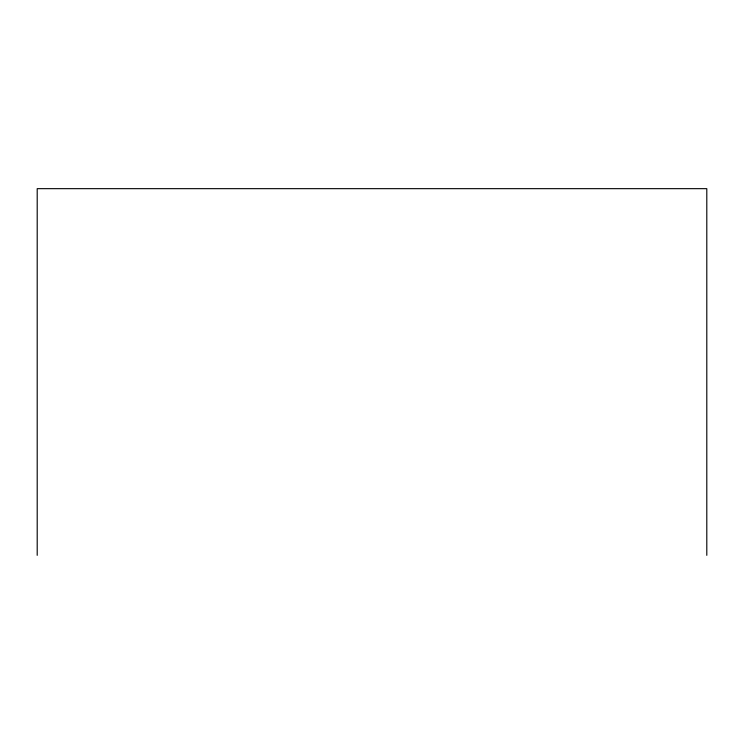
<?xml version="1.0" encoding="UTF-8"?>
<svg xmlns="http://www.w3.org/2000/svg" width="744" height="744" viewBox="0 0 744 744"><rect width="100%" height="100%" fill="white"/><g stroke="black" fill="none" stroke-linecap="round" stroke-linejoin="round"><path stroke-width="1.12" d="M706.8 555.34L706.8 188.66L37.2 188.66L37.2 555.34"/></g></svg>
